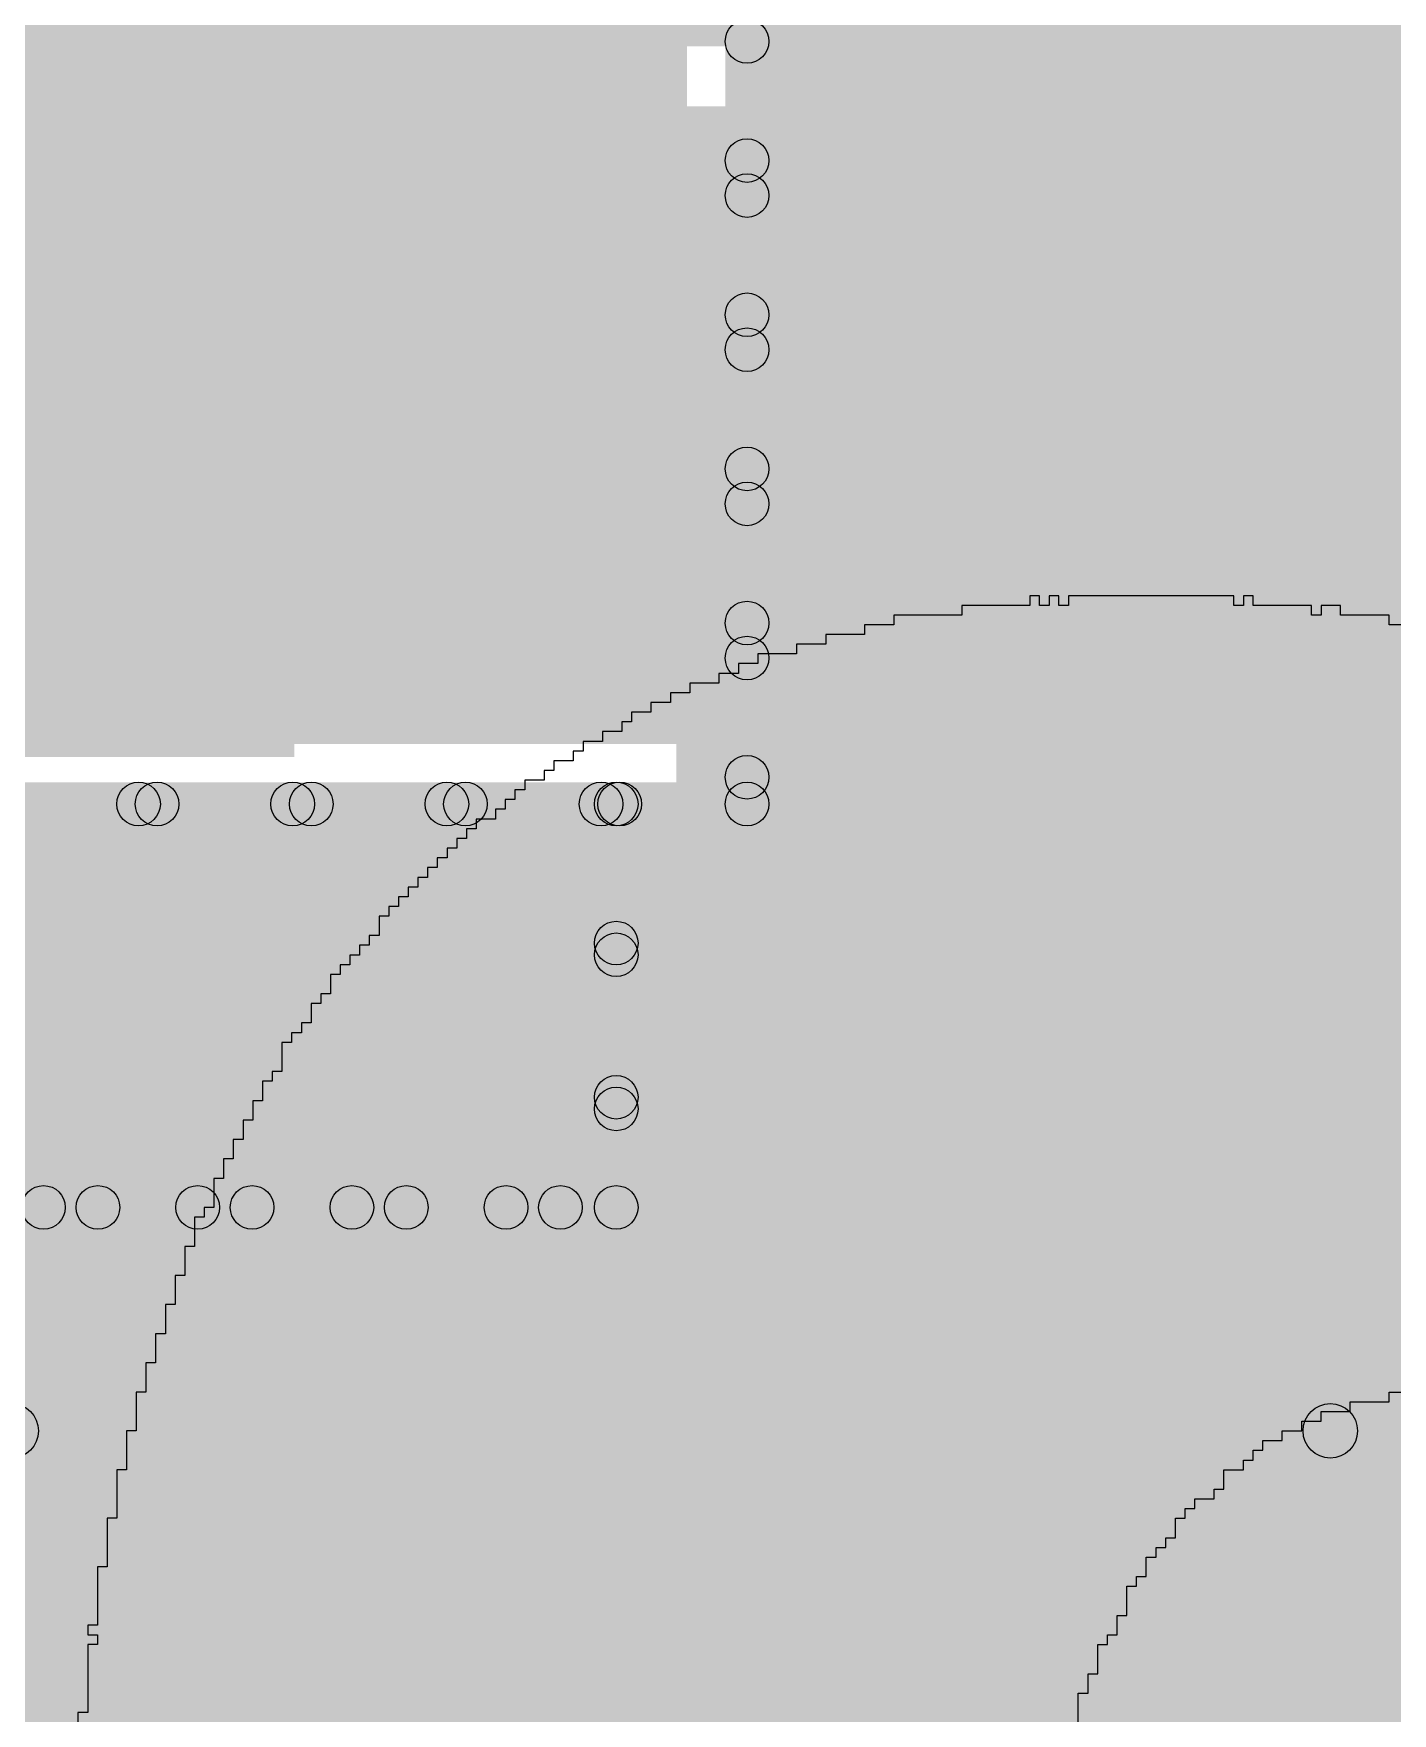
# Model space of a CAD drawing. Header units: millimetres. Extents: x 3.07 to 5.81, y 1.29 to 3.84.
# Drawn here: x 4.1651 to 4.4144, y 2.8862 to 3.1943 of the extents above; entities that cross this region are included whole.
import ezdxf

# ---------------------------------------------------------------- set-up
doc = ezdxf.new("R2010")
doc.units = ezdxf.units.MM
doc.header["$MEASUREMENT"] = 0
for name, color, linetype in [('BottomLayer', 5, 'Continuous'), ('BottomOverlay', 54, 'Continuous'), ('TopLayer', 1, 'Continuous'), ('TopOverlay', 2, 'Continuous'), ('TopPaste', 8, 'Continuous'), ('TopSolder', 216, 'Continuous')]:
    doc.layers.add(name, color=color, linetype=linetype)

# ---------------------------------------------------------------- blocks, each defined once
blk = doc.blocks.new('EEE_TC1A561UV_80')
at = {"layer": 'TopLayer'}
for points in [[(-0.2185, 0.03937), (-0.06102, 0.03937), (-0.06102, -0.03937), (-0.2185, -0.03937)], [(0.06102, 0.03937), (0.2185, 0.03937), (0.2185, -0.03937), (0.06102, -0.03937)]]:
    blk.add_hatch(color=1, dxfattribs=at).paths.add_polyline_path(points)
at = {"layer": 'TopOverlay'}
for points in [[(0.13654, -0.17054), (0.12946, -0.16346), (0.16746, -0.12546), (0.17454, -0.13254)], [(-0.109, -0.172), (-0.109, -0.162), (0.133, -0.162), (0.133, -0.172)]]:
    blk.add_hatch(color=2, dxfattribs=at).paths.add_polyline_path(points)
h = blk.add_hatch(color=2, dxfattribs=at)
edge = h.paths.add_edge_path()
edge.add_arc((-0.109, -0.167), 0.005, 0, 360)
h = blk.add_hatch(color=2, dxfattribs=at)
edge = h.paths.add_edge_path()
edge.add_arc((-0.109, -0.167), 0.005, 0, 360)
h = blk.add_hatch(color=2, dxfattribs=at)
edge = h.paths.add_edge_path()
edge.add_arc((0.133, -0.167), 0.005, 0, 360)
h = blk.add_hatch(color=2, dxfattribs=at)
edge = h.paths.add_edge_path()
edge.add_arc((0.133, -0.167), 0.005, 0, 360)
at = {"layer": 'TopPaste'}
for points in [[(-0.2185, 0.03937), (-0.06102, 0.03937), (-0.06102, -0.03937), (-0.2185, -0.03937)], [(0.06102, 0.03937), (0.2185, 0.03937), (0.2185, -0.03937), (0.06102, -0.03937)]]:
    blk.add_hatch(color=8, dxfattribs=at).paths.add_polyline_path(points)
at = {"layer": 'TopSolder'}
for points in [[(-0.2225, 0.04337), (-0.05702, 0.04337), (-0.05702, -0.04337), (-0.2225, -0.04337)], [(0.05702, 0.04337), (0.2225, 0.04337), (0.2225, -0.04337), (0.05702, -0.04337)]]:
    blk.add_hatch(color=216, dxfattribs=at).paths.add_polyline_path(points)
at = {"layer": 'TopOverlay'}
for centre in [(-0.109, -0.167), (-0.109, -0.167), (0.133, -0.167), (0.133, -0.167)]:
    blk.add_circle(centre, 0.005, dxfattribs=at)

msp = doc.modelspace()

# ---------------------------------------------------------------- hatches: boundary and pattern name
at = {"layer": 'BottomLayer'}
for points in [[(4.07, 3.192), (4.408, 3.192), (4.408, 3.23), (4.07, 3.23)], [(4.355, 1.742), (4.408, 1.742), (4.408, 3.229), (4.355, 3.229)], [(3.949, 3.064), (4.348, 3.064), (4.348, 3.181), (3.949, 3.181)], [(4.283, 1.803), (4.348, 1.803), (4.348, 3.181), (4.283, 3.181)], [(3.938, 3.049), (3.938, 3.057), (4.272, 3.057), (4.272, 3.049)], [(4.10009, 3.05017), (4.10575, 3.05583), (4.17975, 2.98183), (4.17409, 2.97617)], [(4.1132, 2.97617), (4.10754, 2.98183), (4.18154, 3.05583), (4.1872, 3.05017)], [(4.12838, 3.05017), (4.13403, 3.05583), (4.20803, 2.98183), (4.20238, 2.97617)], [(4.14148, 2.97617), (4.13583, 2.98183), (4.20983, 3.05583), (4.21548, 3.05017)], [(4.15666, 3.05017), (4.16232, 3.05583), (4.23632, 2.98183), (4.23066, 2.97617)], [(4.16977, 2.97617), (4.16411, 2.98183), (4.23811, 3.05583), (4.24377, 3.05017)], [(4.18495, 3.05017), (4.1906, 3.05583), (4.2646, 2.98183), (4.25895, 2.97617)], [(4.19805, 2.97617), (4.19239, 2.98183), (4.26639, 3.05583), (4.27205, 3.05017)], [(4.21323, 3.05017), (4.21889, 3.05583), (4.27483, 2.99989), (4.26917, 2.99423)], [(4.24151, 3.05017), (4.24717, 3.05583), (4.27483, 3.02817), (4.26917, 3.02251)], [(4.276, 2.979), (4.268, 2.979), (4.268, 3.053), (4.276, 3.053)], [(4.22634, 2.97617), (4.22068, 2.98183), (4.26917, 3.03032), (4.27483, 3.02466)], [(4.25462, 2.97617), (4.24896, 2.98183), (4.26917, 3.00204), (4.27483, 2.99638)], [(3.924, 2.975), (3.924, 2.983), (4.272, 2.983), (4.272, 2.975)], [(3.832, 2.893), (4.274, 2.893), (4.274, 2.968), (3.832, 2.968)], [(4.231, 1.803), (4.274, 1.803), (4.274, 2.965), (4.231, 2.965)]]:
    msp.add_hatch(color=5, dxfattribs=at).paths.add_polyline_path(points)
h = msp.add_hatch(color=5, dxfattribs=at)
edge = h.paths.add_edge_path()
edge.add_arc((4.18437, 3.053), 0.004, 0, 360)
h = msp.add_hatch(color=5, dxfattribs=at)
edge = h.paths.add_edge_path()
edge.add_arc((4.18777, 3.053), 0.004, 0, 360)
h = msp.add_hatch(color=5, dxfattribs=at)
edge = h.paths.add_edge_path()
edge.add_arc((4.21265, 3.053), 0.004, 0, 360)
h = msp.add_hatch(color=5, dxfattribs=at)
edge = h.paths.add_edge_path()
edge.add_arc((4.21606, 3.053), 0.004, 0, 360)
h = msp.add_hatch(color=5, dxfattribs=at)
edge = h.paths.add_edge_path()
edge.add_arc((4.24094, 3.053), 0.004, 0, 360)
h = msp.add_hatch(color=5, dxfattribs=at)
edge = h.paths.add_edge_path()
edge.add_arc((4.24434, 3.053), 0.004, 0, 360)
h = msp.add_hatch(color=5, dxfattribs=at)
edge = h.paths.add_edge_path()
edge.add_arc((4.26922, 3.053), 0.004, 0, 360)
h = msp.add_hatch(color=5, dxfattribs=at)
edge = h.paths.add_edge_path()
edge.add_arc((4.272, 3.053), 0.004, 0, 360)
h = msp.add_hatch(color=5, dxfattribs=at)
edge = h.paths.add_edge_path()
edge.add_arc((4.272, 3.053), 0.004, 0, 360)
h = msp.add_hatch(color=5, dxfattribs=at)
edge = h.paths.add_edge_path()
edge.add_arc((4.272, 3.02749), 0.004, 0, 360)
h = msp.add_hatch(color=5, dxfattribs=at)
edge = h.paths.add_edge_path()
edge.add_arc((4.272, 3.02534), 0.004, 0, 360)
h = msp.add_hatch(color=5, dxfattribs=at)
edge = h.paths.add_edge_path()
edge.add_arc((4.272, 2.99921), 0.004, 0, 360)
h = msp.add_hatch(color=5, dxfattribs=at)
edge = h.paths.add_edge_path()
edge.add_arc((4.272, 2.99706), 0.004, 0, 360)
h = msp.add_hatch(color=5, dxfattribs=at)
edge = h.paths.add_edge_path()
edge.add_arc((4.16694, 2.979), 0.004, 0, 360)
h = msp.add_hatch(color=5, dxfattribs=at)
edge = h.paths.add_edge_path()
edge.add_arc((4.17692, 2.979), 0.004, 0, 360)
h = msp.add_hatch(color=5, dxfattribs=at)
edge = h.paths.add_edge_path()
edge.add_arc((4.19522, 2.979), 0.004, 0, 360)
h = msp.add_hatch(color=5, dxfattribs=at)
edge = h.paths.add_edge_path()
edge.add_arc((4.2052, 2.979), 0.004, 0, 360)
h = msp.add_hatch(color=5, dxfattribs=at)
edge = h.paths.add_edge_path()
edge.add_arc((4.22351, 2.979), 0.004, 0, 360)
h = msp.add_hatch(color=5, dxfattribs=at)
edge = h.paths.add_edge_path()
edge.add_arc((4.23349, 2.979), 0.004, 0, 360)
h = msp.add_hatch(color=5, dxfattribs=at)
edge = h.paths.add_edge_path()
edge.add_arc((4.25179, 2.979), 0.004, 0, 360)
h = msp.add_hatch(color=5, dxfattribs=at)
edge = h.paths.add_edge_path()
edge.add_arc((4.26177, 2.979), 0.004, 0, 360)
h = msp.add_hatch(color=5, dxfattribs=at)
edge = h.paths.add_edge_path()
edge.add_arc((4.272, 2.979), 0.004, 0, 360)
h = msp.add_hatch(color=5, dxfattribs=at)
edge = h.paths.add_edge_path()
edge.add_arc((4.272, 2.979), 0.004, 0, 360)
at = {"layer": 'TopLayer'}
for points in [[(4.29883, 3.19009), (4.29317, 3.19574), (4.69917, 3.60174), (4.70483, 3.59609)], [(4.299, 2.931), (4.498, 2.931), (4.498, 3.585), (4.299, 3.585)], [(4.3, 3.053), (4.292, 3.053), (4.292, 3.576), (4.3, 3.576)], [(4.29883, 3.1618), (4.29317, 3.16746), (4.69917, 3.57346), (4.70483, 3.5678)], [(3.95, 3.064), (4.285, 3.064), (4.285, 3.565), (3.95, 3.565)], [(4.29883, 3.13352), (4.29317, 3.13917), (4.69917, 3.54517), (4.70483, 3.53952)], [(4.29883, 3.10523), (4.29317, 3.11089), (4.66717, 3.48489), (4.67283, 3.47923)], [(4.29883, 3.07695), (4.29317, 3.08261), (4.66717, 3.45661), (4.67283, 3.45095)], [(3.62419, 2.28917), (3.61853, 2.29483), (4.75253, 3.42883), (4.75819, 3.42317)], [(3.87183, 2.5651), (3.86617, 2.57075), (4.72425, 3.42883), (4.7299, 3.42317)], [(3.87183, 2.62166), (3.86617, 2.62732), (4.66768, 3.42883), (4.67334, 3.42317)], [(3.87183, 2.59338), (3.86617, 2.59904), (4.69596, 3.42883), (4.70162, 3.42317)], [(4.29317, 3.30964), (4.29883, 3.3153), (4.53683, 3.0773), (4.53117, 3.07164)], [(4.29317, 3.28136), (4.29883, 3.28701), (4.53683, 3.04901), (4.53117, 3.04336)], [(4.29317, 3.25307), (4.29883, 3.25873), (4.53683, 3.02073), (4.53117, 3.01507)], [(4.29317, 3.22479), (4.29883, 3.23044), (4.53683, 2.99244), (4.53117, 2.98679)], [(4.29317, 3.1965), (4.29883, 3.20216), (4.53124, 2.96974), (4.52559, 2.96409)], [(3.65247, 2.28917), (3.64682, 2.29483), (4.53144, 3.17945), (4.53709, 3.17379)], [(4.29317, 3.16822), (4.29883, 3.17388), (4.5171, 2.9556), (4.51145, 2.94995)], [(3.68076, 2.28917), (3.6751, 2.29483), (4.53117, 3.1509), (4.53683, 3.14524)], [(4.29317, 3.13994), (4.29883, 3.14559), (4.51683, 2.92759), (4.51117, 2.92194)], [(3.69283, 2.27296), (3.68717, 2.27862), (4.53117, 3.12262), (4.53683, 3.11696)], [(4.29317, 3.11165), (4.29883, 3.11731), (4.53988, 2.87626), (4.53422, 2.8706)], [(3.71651, 2.26836), (3.71086, 2.27402), (4.53117, 3.09433), (4.53683, 3.08867)], [(4.29317, 3.08337), (4.29883, 3.08902), (4.52446, 2.86339), (4.5188, 2.85773)], [(3.74659, 2.27015), (3.74093, 2.27581), (4.53117, 3.06605), (4.53683, 3.06039)], [(4.29317, 3.05508), (4.29883, 3.06074), (4.51683, 2.84274), (4.51117, 2.83708)], [(3.8342, 2.69717), (3.82854, 2.70283), (4.18154, 3.05583), (4.1872, 3.05017)], [(3.86248, 2.69717), (3.85683, 2.70283), (4.20983, 3.05583), (4.21548, 3.05017)], [(3.87183, 2.64995), (3.86617, 2.65561), (4.26639, 3.05583), (4.27205, 3.05017)], [(3.87183, 2.67823), (3.86617, 2.68389), (4.23811, 3.05583), (4.24377, 3.05017)], [(4.01524, 3.05017), (4.0209, 3.05583), (4.40396, 2.67277), (4.3983, 2.66711)], [(4.04353, 3.05017), (4.04918, 3.05583), (4.41846, 2.68655), (4.4128, 2.68089)], [(4.07181, 3.05017), (4.07747, 3.05583), (4.43624, 2.69706), (4.43058, 2.6914)], [(4.072, 3.049), (4.072, 3.057), (4.296, 3.057), (4.296, 3.049)], [(4.10009, 3.05017), (4.10575, 3.05583), (4.45798, 2.7036), (4.45233, 2.69794)], [(4.12838, 3.05017), (4.13403, 3.05583), (4.48503, 2.70483), (4.47938, 2.69917)], [(4.15666, 3.05017), (4.16232, 3.05583), (4.51332, 2.70483), (4.50766, 2.69917)], [(4.18495, 3.05017), (4.1906, 3.05583), (4.5416, 2.70483), (4.53595, 2.69917)], [(4.21323, 3.05017), (4.21889, 3.05583), (4.56989, 2.70483), (4.56423, 2.69917)], [(4.24151, 3.05017), (4.24717, 3.05583), (4.59817, 2.70483), (4.59251, 2.69917)], [(4.2698, 3.05017), (4.27545, 3.05583), (4.62645, 2.70483), (4.6208, 2.69917)], [(3.871, 2.776), (4.498, 2.776), (4.498, 3.051), (3.871, 3.051)], [(3.76614, 2.26142), (3.76049, 2.26708), (4.53117, 3.03776), (4.53683, 3.03211)], [(3.78003, 2.24702), (3.77437, 2.25267), (4.53117, 3.00948), (4.53683, 3.00382)]]:
    msp.add_hatch(color=1, dxfattribs=at).paths.add_polyline_path(points)
h = msp.add_hatch(color=1, dxfattribs=at)
edge = h.paths.add_edge_path()
edge.add_arc((4.296, 3.19291), 0.004, 0, 360)
h = msp.add_hatch(color=1, dxfattribs=at)
edge = h.paths.add_edge_path()
edge.add_arc((4.296, 3.17105), 0.004, 0, 360)
h = msp.add_hatch(color=1, dxfattribs=at)
edge = h.paths.add_edge_path()
edge.add_arc((4.296, 3.16463), 0.004, 0, 360)
h = msp.add_hatch(color=1, dxfattribs=at)
edge = h.paths.add_edge_path()
edge.add_arc((4.296, 3.14276), 0.004, 0, 360)
h = msp.add_hatch(color=1, dxfattribs=at)
edge = h.paths.add_edge_path()
edge.add_arc((4.296, 3.13635), 0.004, 0, 360)
h = msp.add_hatch(color=1, dxfattribs=at)
edge = h.paths.add_edge_path()
edge.add_arc((4.296, 3.11448), 0.004, 0, 360)
h = msp.add_hatch(color=1, dxfattribs=at)
edge = h.paths.add_edge_path()
edge.add_arc((4.296, 3.10806), 0.004, 0, 360)
h = msp.add_hatch(color=1, dxfattribs=at)
edge = h.paths.add_edge_path()
edge.add_arc((4.296, 3.0862), 0.004, 0, 360)
h = msp.add_hatch(color=1, dxfattribs=at)
edge = h.paths.add_edge_path()
edge.add_arc((4.296, 3.07978), 0.004, 0, 360)
h = msp.add_hatch(color=1, dxfattribs=at)
edge = h.paths.add_edge_path()
edge.add_arc((4.296, 3.05791), 0.004, 0, 360)
h = msp.add_hatch(color=1, dxfattribs=at)
edge = h.paths.add_edge_path()
edge.add_arc((4.18437, 3.053), 0.004, 0, 360)
h = msp.add_hatch(color=1, dxfattribs=at)
edge = h.paths.add_edge_path()
edge.add_arc((4.18777, 3.053), 0.004, 0, 360)
h = msp.add_hatch(color=1, dxfattribs=at)
edge = h.paths.add_edge_path()
edge.add_arc((4.21265, 3.053), 0.004, 0, 360)
h = msp.add_hatch(color=1, dxfattribs=at)
edge = h.paths.add_edge_path()
edge.add_arc((4.21606, 3.053), 0.004, 0, 360)
h = msp.add_hatch(color=1, dxfattribs=at)
edge = h.paths.add_edge_path()
edge.add_arc((4.24094, 3.053), 0.004, 0, 360)
h = msp.add_hatch(color=1, dxfattribs=at)
edge = h.paths.add_edge_path()
edge.add_arc((4.24434, 3.053), 0.004, 0, 360)
h = msp.add_hatch(color=1, dxfattribs=at)
edge = h.paths.add_edge_path()
edge.add_arc((4.26922, 3.053), 0.004, 0, 360)
h = msp.add_hatch(color=1, dxfattribs=at)
edge = h.paths.add_edge_path()
edge.add_arc((4.27263, 3.053), 0.004, 0, 360)
h = msp.add_hatch(color=1, dxfattribs=at)
edge = h.paths.add_edge_path()
edge.add_arc((4.296, 3.053), 0.004, 0, 360)
h = msp.add_hatch(color=1, dxfattribs=at)
edge = h.paths.add_edge_path()
edge.add_arc((4.296, 3.053), 0.004, 0, 360)

# ---------------------------------------------------------------- linework, layer by layer
at = {"layer": 'BottomLayer'}
for centre in [(4.18437, 3.053), (4.18777, 3.053), (4.21265, 3.053), (4.21606, 3.053), (4.24094, 3.053), (4.24434, 3.053), (4.26922, 3.053), (4.272, 3.053), (4.272, 3.053), (4.272, 3.02749), (4.272, 3.02534), (4.272, 2.99921), (4.272, 2.99706), (4.16694, 2.979), (4.17692, 2.979), (4.19522, 2.979), (4.2052, 2.979), (4.22351, 2.979), (4.23349, 2.979), (4.25179, 2.979), (4.26177, 2.979), (4.272, 2.979), (4.272, 2.979)]:
    msp.add_circle(centre, 0.004, dxfattribs=at)
at = {"layer": 'BottomOverlay'}
for p, q in [((4.34787, 3.09122), (4.34787, 3.08944)), ((4.34965, 3.09122), (4.34787, 3.09122)), ((4.34965, 3.08944), (4.34965, 3.09122)), ((4.35321, 3.09122), (4.35143, 3.09122)), ((4.35143, 3.09122), (4.35143, 3.08944)), ((4.35321, 3.08944), (4.35321, 3.09122)), ((4.38528, 3.09122), (4.35499, 3.09122)), ((4.35499, 3.09122), (4.35499, 3.08944)), ((4.38528, 3.08944), (4.38528, 3.09122)), ((4.38885, 3.09122), (4.38706, 3.09122)), ((4.38706, 3.09122), (4.38706, 3.08944)), ((4.38885, 3.08944), (4.38885, 3.09122)), ((4.34787, 3.08944), (4.33539, 3.08944)), ((4.33539, 3.08944), (4.33539, 3.08766)), ((4.35143, 3.08944), (4.34965, 3.08944)), ((4.35499, 3.08944), (4.35321, 3.08944)), ((4.38706, 3.08944), (4.38528, 3.08944)), ((4.39954, 3.08944), (4.38885, 3.08944)), ((4.39954, 3.08766), (4.39954, 3.08944)), ((4.40488, 3.08944), (4.40132, 3.08944)), ((4.40132, 3.08944), (4.40132, 3.08766)), ((4.40488, 3.08766), (4.40488, 3.08944)), ((4.32292, 3.08588), (4.31758, 3.08588)), ((4.31758, 3.08588), (4.31758, 3.0841)), ((4.33539, 3.08766), (4.32292, 3.08766)), ((4.32292, 3.08766), (4.32292, 3.08588)), ((4.40132, 3.08766), (4.39954, 3.08766)), ((4.41379, 3.08766), (4.40488, 3.08766)), ((4.41379, 3.08588), (4.41379, 3.08766)), ((4.42092, 3.08588), (4.41379, 3.08588)), ((4.31045, 3.08232), (4.3051, 3.08232)), ((4.3051, 3.08232), (4.3051, 3.08053)), ((4.31758, 3.0841), (4.31045, 3.0841)), ((4.31045, 3.0841), (4.31045, 3.08232)), ((4.29798, 3.07875), (4.29441, 3.07875)), ((4.29441, 3.07875), (4.29441, 3.07697)), ((4.3051, 3.08053), (4.29798, 3.08053)), ((4.29798, 3.08053), (4.29798, 3.07875)), ((4.29441, 3.07697), (4.29085, 3.07697)), ((4.29085, 3.07697), (4.29085, 3.07519)), ((4.28551, 3.07341), (4.28194, 3.07341)), ((4.28194, 3.07341), (4.28194, 3.07163)), ((4.29085, 3.07519), (4.28551, 3.07519)), ((4.28551, 3.07519), (4.28551, 3.07341)), ((4.27838, 3.06984), (4.27481, 3.06984)), ((4.27481, 3.06984), (4.27481, 3.06806)), ((4.28194, 3.07163), (4.27838, 3.07163)), ((4.27838, 3.07163), (4.27838, 3.06984)), ((4.27481, 3.06806), (4.27303, 3.06806)), ((4.27303, 3.06806), (4.27303, 3.06628)), ((4.26947, 3.0645), (4.26591, 3.0645)), ((4.26591, 3.0645), (4.26591, 3.06272)), ((4.27303, 3.06628), (4.26947, 3.06628)), ((4.26947, 3.06628), (4.26947, 3.0645)), ((4.26412, 3.06093), (4.26056, 3.06093)), ((4.26056, 3.06093), (4.26056, 3.05915)), ((4.26591, 3.06272), (4.26412, 3.06272)), ((4.26412, 3.06272), (4.26412, 3.06093)), ((4.25878, 3.05737), (4.25522, 3.05737)), ((4.25522, 3.05737), (4.25522, 3.05559)), ((4.26056, 3.05915), (4.25878, 3.05915)), ((4.25878, 3.05915), (4.25878, 3.05737)), ((4.25522, 3.05559), (4.25343, 3.05559)), ((4.25343, 3.05559), (4.25343, 3.05381)), ((4.25165, 3.05203), (4.24987, 3.05203)), ((4.24987, 3.05203), (4.24987, 3.05024)), ((4.25343, 3.05381), (4.25165, 3.05381)), ((4.25165, 3.05381), (4.25165, 3.05203)), ((4.24631, 3.04846), (4.24453, 3.04846)), ((4.24453, 3.04846), (4.24453, 3.04668)), ((4.24987, 3.05024), (4.24631, 3.05024)), ((4.24631, 3.05024), (4.24631, 3.04846)), ((4.24274, 3.0449), (4.24096, 3.0449)), ((4.24096, 3.0449), (4.24096, 3.04312)), ((4.24453, 3.04668), (4.24274, 3.04668)), ((4.24274, 3.04668), (4.24274, 3.0449)), ((4.24096, 3.04312), (4.23918, 3.04312)), ((4.23918, 3.04312), (4.23918, 3.04134)), ((4.2374, 3.03955), (4.23562, 3.03955)), ((4.23562, 3.03955), (4.23562, 3.03777)), ((4.23918, 3.04134), (4.2374, 3.04134)), ((4.2374, 3.04134), (4.2374, 3.03955)), ((4.23384, 3.03599), (4.23205, 3.03599)), ((4.23205, 3.03599), (4.23205, 3.03421)), ((4.23562, 3.03777), (4.23384, 3.03777)), ((4.23384, 3.03777), (4.23384, 3.03599)), ((4.23205, 3.03421), (4.23027, 3.03421)), ((4.23027, 3.03421), (4.23027, 3.03243)), ((4.23027, 3.03243), (4.22849, 3.03243)), ((4.22849, 3.03243), (4.22849, 3.03065)), ((4.22849, 3.03065), (4.22849, 3.02886)), ((4.22671, 3.02708), (4.22493, 3.02708)), ((4.22493, 3.02708), (4.22493, 3.0253)), ((4.22849, 3.02886), (4.22671, 3.02886)), ((4.22671, 3.02886), (4.22671, 3.02708)), ((4.22314, 3.02352), (4.22136, 3.02352)), ((4.22136, 3.02352), (4.22136, 3.02174)), ((4.22493, 3.0253), (4.22314, 3.0253)), ((4.22314, 3.0253), (4.22314, 3.02352)), ((4.22136, 3.02174), (4.21958, 3.02174)), ((4.21958, 3.02174), (4.21958, 3.01995)), ((4.21958, 3.01817), (4.2178, 3.01817)), ((4.2178, 3.01817), (4.2178, 3.01639)), ((4.21958, 3.01995), (4.21958, 3.01817)), ((4.2178, 3.01639), (4.21602, 3.01639)), ((4.21602, 3.01639), (4.21602, 3.01461)), ((4.21602, 3.01461), (4.21602, 3.01283)), ((4.21424, 3.01105), (4.21245, 3.01105)), ((4.21245, 3.01105), (4.21245, 3.00926)), ((4.21602, 3.01283), (4.21424, 3.01283)), ((4.21424, 3.01283), (4.21424, 3.01105)), ((4.21245, 3.00926), (4.21067, 3.00926)), ((4.21067, 3.00926), (4.21067, 3.00748)), ((4.21067, 3.00748), (4.21067, 3.0057)), ((4.21067, 3.0057), (4.21067, 3.00392)), ((4.20889, 3.00214), (4.20711, 3.00214)), ((4.20711, 3.00214), (4.20711, 3.00036)), ((4.21067, 3.00392), (4.20889, 3.00392)), ((4.20889, 3.00392), (4.20889, 3.00214)), ((4.20711, 3.00036), (4.20711, 2.99857)), ((4.20711, 2.99857), (4.20533, 2.99857)), ((4.20533, 2.99857), (4.20533, 2.99679)), ((4.20533, 2.99679), (4.20533, 2.99501)), ((4.20533, 2.99501), (4.20355, 2.99501)), ((4.20355, 2.99501), (4.20355, 2.99323)), ((4.20355, 2.99323), (4.20355, 2.99145)), ((4.20355, 2.99145), (4.20176, 2.99145)), ((4.20176, 2.99145), (4.20176, 2.98967)), ((4.20176, 2.98967), (4.20176, 2.98788)), ((4.20176, 2.98788), (4.19998, 2.98788)), ((4.19998, 2.98788), (4.19998, 2.9861)), ((4.19998, 2.98432), (4.1982, 2.98432)), ((4.1982, 2.98432), (4.1982, 2.98254)), ((4.19998, 2.9861), (4.19998, 2.98432)), ((4.1982, 2.98254), (4.1982, 2.98076)), ((4.1982, 2.98076), (4.1982, 2.97898)), ((4.19642, 2.97719), (4.19464, 2.97719)), ((4.19464, 2.97719), (4.19464, 2.97541)), ((4.1982, 2.97898), (4.19642, 2.97898)), ((4.19642, 2.97898), (4.19642, 2.97719)), ((4.19464, 2.97541), (4.19464, 2.97363)), ((4.19464, 2.97185), (4.19286, 2.97185)), ((4.19286, 2.97185), (4.19286, 2.97007)), ((4.19464, 2.97363), (4.19464, 2.97185)), ((4.19286, 2.97007), (4.19286, 2.96828)), ((4.19286, 2.96828), (4.19286, 2.9665)), ((4.19286, 2.9665), (4.19107, 2.9665)), ((4.19107, 2.9665), (4.19107, 2.96472)), ((4.19107, 2.96472), (4.19107, 2.96294)), ((4.19107, 2.96294), (4.19107, 2.96116)), ((4.19107, 2.96116), (4.18929, 2.96116)), ((4.18929, 2.96116), (4.18929, 2.95938)), ((4.18929, 2.95938), (4.18929, 2.95759)), ((4.18929, 2.95581), (4.18751, 2.95581)), ((4.18751, 2.95581), (4.18751, 2.95403)), ((4.18929, 2.95759), (4.18929, 2.95581)), ((4.18751, 2.95403), (4.18751, 2.95225)), ((4.18751, 2.95047), (4.18573, 2.95047)), ((4.18573, 2.95047), (4.18573, 2.94869)), ((4.18751, 2.95225), (4.18751, 2.95047)), ((4.18573, 2.94869), (4.18573, 2.9469)), ((4.18573, 2.9469), (4.18573, 2.94512)), ((4.18573, 2.94512), (4.18395, 2.94512)), ((4.18395, 2.94512), (4.18395, 2.94334)), ((4.18395, 2.94334), (4.18395, 2.94156)), ((4.40666, 2.94156), (4.40666, 2.94334)), ((4.40666, 2.94334), (4.41379, 2.94334)), ((4.41379, 2.94334), (4.41379, 2.94512)), ((4.41379, 2.94512), (4.4227, 2.94512)), ((4.18395, 2.94156), (4.18395, 2.93978)), ((4.40132, 2.93978), (4.40132, 2.94156)), ((4.40132, 2.94156), (4.40666, 2.94156)), ((4.18395, 2.938), (4.18216, 2.938)), ((4.18216, 2.938), (4.18216, 2.93621)), ((4.18395, 2.93978), (4.18395, 2.938)), ((4.39419, 2.93621), (4.39419, 2.938)), ((4.39419, 2.938), (4.39775, 2.938)), ((4.39775, 2.938), (4.39775, 2.93978)), ((4.39775, 2.93978), (4.40132, 2.93978)), ((4.18216, 2.93621), (4.18216, 2.93443)), ((4.18216, 2.93443), (4.18216, 2.93265)), ((4.38885, 2.93265), (4.38885, 2.93443)), ((4.38885, 2.93443), (4.39063, 2.93443)), ((4.39063, 2.93443), (4.39063, 2.93621)), ((4.39063, 2.93621), (4.39419, 2.93621)), ((4.18216, 2.93087), (4.18038, 2.93087)), ((4.18038, 2.93087), (4.18038, 2.92909)), ((4.18216, 2.93265), (4.18216, 2.93087)), ((4.3835, 2.92909), (4.3835, 2.93087)), ((4.3835, 2.93087), (4.38706, 2.93087)), ((4.38706, 2.93087), (4.38706, 2.93265)), ((4.38706, 2.93265), (4.38885, 2.93265)), ((4.18038, 2.92909), (4.18038, 2.9273)), ((4.3835, 2.9273), (4.3835, 2.92909)), ((4.18038, 2.9273), (4.18038, 2.92552)), ((4.18038, 2.92552), (4.18038, 2.92374)), ((4.37816, 2.92374), (4.37816, 2.92552)), ((4.37816, 2.92552), (4.38172, 2.92552)), ((4.38172, 2.92552), (4.38172, 2.9273)), ((4.38172, 2.9273), (4.3835, 2.9273)), ((4.18038, 2.92196), (4.1786, 2.92196)), ((4.1786, 2.92196), (4.1786, 2.92018)), ((4.18038, 2.92374), (4.18038, 2.92196)), ((4.37459, 2.92018), (4.37459, 2.92196)), ((4.37459, 2.92196), (4.37637, 2.92196)), ((4.37637, 2.92196), (4.37637, 2.92374)), ((4.37637, 2.92374), (4.37816, 2.92374)), ((4.1786, 2.92018), (4.1786, 2.9184)), ((4.37459, 2.9184), (4.37459, 2.92018)), ((4.1786, 2.9184), (4.1786, 2.91661)), ((4.1786, 2.91661), (4.1786, 2.91483)), ((4.37103, 2.91483), (4.37103, 2.91661)), ((4.37103, 2.91661), (4.37281, 2.91661)), ((4.37281, 2.91661), (4.37281, 2.9184)), ((4.37281, 2.9184), (4.37459, 2.9184)), ((4.1786, 2.91305), (4.17682, 2.91305)), ((4.17682, 2.91305), (4.17682, 2.91127)), ((4.1786, 2.91483), (4.1786, 2.91305)), ((4.36925, 2.91305), (4.36925, 2.91483)), ((4.36925, 2.91483), (4.37103, 2.91483)), ((4.36925, 2.91127), (4.36925, 2.91305)), ((4.17682, 2.91127), (4.17682, 2.90949)), ((4.17682, 2.90949), (4.17682, 2.90771)), ((4.36568, 2.90771), (4.36568, 2.90949)), ((4.36568, 2.90949), (4.36746, 2.90949)), ((4.36746, 2.90949), (4.36746, 2.91127)), ((4.36746, 2.91127), (4.36925, 2.91127)), ((4.17682, 2.90771), (4.17682, 2.90592)), ((4.36568, 2.90592), (4.36568, 2.90771)), ((4.17682, 2.90592), (4.17682, 2.90414)), ((4.17682, 2.90414), (4.17682, 2.90236)), ((4.3639, 2.90236), (4.3639, 2.90414)), ((4.3639, 2.90414), (4.36568, 2.90414)), ((4.36568, 2.90414), (4.36568, 2.90592)), ((4.17682, 2.90236), (4.17504, 2.90236)), ((4.17504, 2.90236), (4.17504, 2.90058)), ((4.17504, 2.90058), (4.17682, 2.90058)), ((4.17682, 2.90058), (4.17682, 2.8988)), ((4.36212, 2.8988), (4.36212, 2.90058)), ((4.36212, 2.90058), (4.3639, 2.90058)), ((4.3639, 2.90058), (4.3639, 2.90236)), ((4.17682, 2.8988), (4.17504, 2.8988)), ((4.17504, 2.8988), (4.17504, 2.89702)), ((4.17504, 2.89702), (4.17504, 2.89523)), ((4.36034, 2.89702), (4.36034, 2.8988)), ((4.36034, 2.8988), (4.36212, 2.8988)), ((4.36034, 2.89523), (4.36034, 2.89702)), ((4.17504, 2.89523), (4.17504, 2.89345)), ((4.36034, 2.89345), (4.36034, 2.89523)), ((4.17504, 2.89345), (4.17504, 2.89167)), ((4.17504, 2.89167), (4.17504, 2.88989)), ((4.35856, 2.89167), (4.35856, 2.89345)), ((4.35856, 2.89345), (4.36034, 2.89345)), ((4.35856, 2.88989), (4.35856, 2.89167)), ((4.17504, 2.88989), (4.17504, 2.88811)), ((4.17504, 2.88811), (4.17504, 2.88633)), ((4.35677, 2.88811), (4.35677, 2.88989)), ((4.35677, 2.88989), (4.35856, 2.88989)), ((4.35677, 2.88633), (4.35677, 2.88811)), ((4.17504, 2.88633), (4.17326, 2.88633)), ((4.17326, 2.88633), (4.17326, 2.88454)), ((4.35677, 2.88454), (4.35677, 2.88633))]:
    msp.add_line(p, q, dxfattribs=at)
at = {"layer": 'TopLayer'}
for centre in [(4.296, 3.19291), (4.296, 3.17105), (4.296, 3.16463), (4.296, 3.14276), (4.296, 3.13635), (4.296, 3.11448), (4.296, 3.10806), (4.296, 3.0862), (4.296, 3.07978), (4.296, 3.05791), (4.18437, 3.053), (4.18777, 3.053), (4.21265, 3.053), (4.21606, 3.053), (4.24094, 3.053), (4.24434, 3.053), (4.26922, 3.053), (4.27263, 3.053), (4.296, 3.053), (4.296, 3.053)]:
    msp.add_circle(centre, 0.004, dxfattribs=at)

# ---------------------------------------------------------------- block references
at = {"rotation": 360}
msp.add_blockref('EEE_TC1A561UV_80', (4.27, 3.105), dxfattribs=at)

doc.saveas('drawing.dxf')
